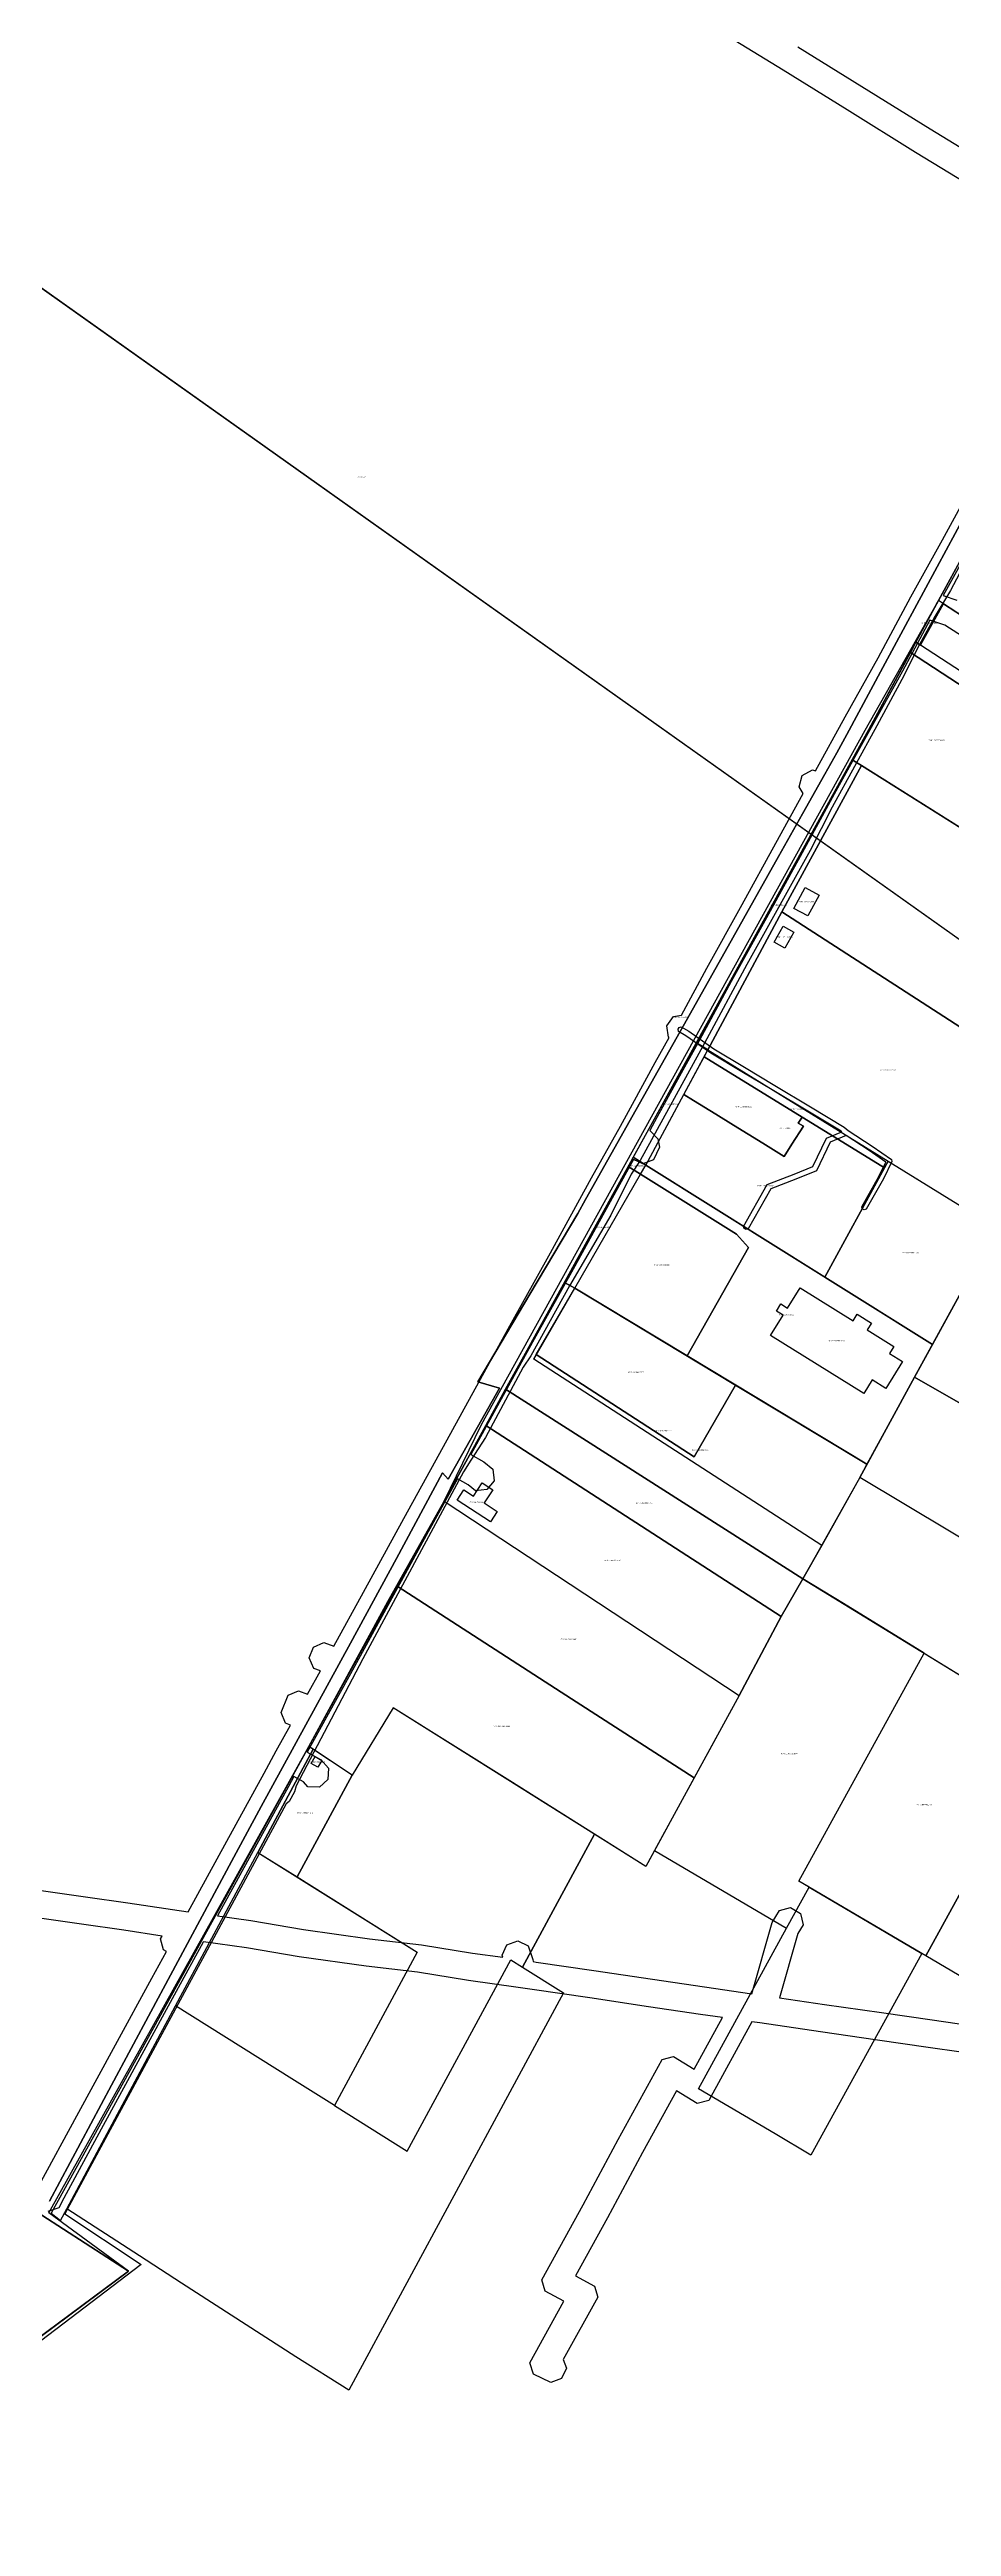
# Model space of a CAD drawing. Extents: x 896 to 2274771, y 652 to 548028.
# Drawn here: x 2230869 to 2231564, y 432375 to 434285 of the extents above; entities that cross this region are included whole.
import ezdxf
from ezdxf.enums import TextEntityAlignment as Align

# ---------------------------------------------------------------- set-up
doc = ezdxf.new("R2010")
doc.units = 0
doc.header["$MEASUREMENT"] = 0
for name, color, linetype in [('B', 254, 'CONTINUOUS'), ('C', 134, 'CONTINUOUS'), ('D', 1, 'CONTINUOUS'), ('LABELS', 254, 'CONTINUOUS'), ('MUNICIPAL', 14, 'CONTINUOUS'), ('P', 94, 'CONTINUOUS'), ('T', 1, 'CONTINUOUS'), ('Z', 30, 'CONTINUOUS')]:
    doc.layers.add(name, color=color, linetype=linetype)

msp = doc.modelspace()

# ---------------------------------------------------------------- linework, layer by layer
at = {"layer": 'B', "linetype": 'Continuous'}
msp.add_lwpolyline([(2230778.72, 432313.22), (2230695.09, 432391.31), (2230709.66, 432403.51), (2230714.95, 432407.94), (2230716.69, 432413.36), (2230782.62, 432462.63), (2230929.79, 432571.91), (2230868.33, 432616.75), (2231068.78, 432976.46), (2231129.63, 433088.11), (2231173.17, 433165.56), (2231201.94, 433224.59), (2231497.99, 433760.02), (2231552.83, 433857.06), (2231621.68, 433982.41), (2231746.94, 434213.83), (2231839.09, 434378.51)], dxfattribs=at)
at = {"layer": 'C', "linetype": 'Continuous'}
msp.add_lwpolyline([(2231068.78, 432976.47), (2230870.14, 432616.66), (2230877.27, 432611), (2230882.06, 432619.9), (2230966.07, 432776.45), (2231029.56, 432894.77), (2231072.2, 432974.2)], close=True, dxfattribs=at)
at = {"layer": 'D', "linetype": 'Continuous'}
for points in [[(2231442.86, 433622.43), (2231451.59, 433638.66), (2231462.36, 433632.8), (2231453.56, 433616.74)], [(2231427.82, 433596.46), (2231434.65, 433608.83), (2231442.9, 433604.26), (2231436.01, 433591.93)], [(2231424.98, 433293.3), (2231434.7, 433308.82), (2231429.44, 433312.03), (2231432.92, 433317.64), (2231438.05, 433314.45), (2231447.77, 433329.94), (2231488.55, 433304.61), (2231491.84, 433309.58), (2231502.67, 433302.83), (2231499.45, 433297.64), (2231520.06, 433284.87), (2231516.73, 433279.47), (2231526.8, 433273.14), (2231513.83, 433252.42), (2231503.37, 433258.96), (2231496.83, 433248.49)], [(2231202.56, 433179.57), (2231210.68, 433174.22), (2231204.05, 433164.14), (2231214.12, 433157.57), (2231208.84, 433149.49), (2231183.2, 433166.23), (2231188.48, 433174.31), (2231195.94, 433169.44)], [(2231202.56, 433179.57), (2231210.68, 433174.22), (2231204.05, 433164.14), (2231214.12, 433157.57), (2231208.84, 433149.49), (2231183.2, 433166.23), (2231188.48, 433174.31), (2231195.94, 433169.44)], [(2231073.79, 432968.62), (2231078.89, 432965.57), (2231075.76, 432960.33), (2231070.66, 432963.38)]]:
    msp.add_lwpolyline(points, close=True, dxfattribs=at)
at = {"layer": 'MUNICIPAL', "linetype": 'Continuous'}
for points in [[(2230868.7, 432625.77), (2230916.67, 432715.16), (2230962.23, 432800.06), (2231009.22, 432887.62), (2231032.1, 432930.25), (2231101.07, 433056.08), (2231136.33, 433121.32), (2231172, 433187.34), (2231176.22, 433182.5), (2231215.95, 433252.64), (2231199.08, 433257.57), (2231239.25, 433325.18), (2231276.17, 433387.26), (2231282.2, 433397.99), (2231321.34, 433467.52), (2231360.86, 433537.77), (2231395.84, 433599.91), (2231431.13, 433662.63), (2231449.6, 433695.44), (2231466.78, 433725.94), (2231476.06, 433742.48), (2231483.68, 433756.58), (2231511.51, 433808.18), (2231553.4, 433885.82), (2231595.11, 433962.89)], [(2231595.11, 433962.89), (2231553.4, 433885.82), (2231511.51, 433808.18), (2231483.68, 433756.58), (2231476.06, 433742.48), (2231466.78, 433725.94), (2231449.6, 433695.44), (2231431.13, 433662.63), (2231395.84, 433599.91), (2231360.86, 433537.77), (2231321.34, 433467.52), (2231282.2, 433397.99), (2231276.17, 433387.26), (2231239.25, 433325.18), (2231199.08, 433257.57), (2231215.95, 433252.64), (2231176.22, 433182.5), (2231172, 433187.34), (2231136.33, 433121.32), (2231101.07, 433056.08), (2231032.1, 432930.25), (2231009.22, 432887.62), (2230962.23, 432800.06), (2230916.67, 432715.16), (2230868.7, 432625.77)], [(2230801.47, 432476.71), (2230929.77, 432571.93), (2230862.99, 432615.12)], [(2230862.99, 432615.12), (2230929.77, 432571.93), (2230801.47, 432476.71)]]:
    msp.add_lwpolyline(points, dxfattribs=at)
at = {"layer": 'P', "linetype": 'Continuous'}
for points in [[(2231585.57, 433916.66), (2231627.66, 433889.44), (2231595.72, 433833.05), (2231558.26, 433857.27), (2231554.35, 433859.8)], [(2231540.58, 433825.54), (2231558.26, 433857.27), (2231554.33, 433859.8), (2231552.84, 433857.06), (2231537.1, 433827.82)], [(2231558.26, 433857.27), (2231787.76, 433708.85), (2231769.34, 433676.7), (2231540.58, 433825.54)], [(2231487.97, 433737.08), (2231495.06, 433732.62), (2231572.01, 433684.28), (2231617.24, 433764.93), (2231532.82, 433819.85), (2231500.81, 433760.38)], [(2231634.27, 433674.46), (2231731.68, 433611.46), (2231753.51, 433648.45), (2231753.23, 433648.61), (2231769.34, 433676.7), (2231540.58, 433825.54), (2231537.1, 433827.81), (2231532.82, 433819.85), (2231617.24, 433764.93), (2231660.33, 433736.89), (2231615.09, 433657.21), (2231621.97, 433652.89)], [(2231367.7, 433518.87), (2231376.62, 433513.37), (2231433.68, 433619.94), (2231495.06, 433732.62), (2231487.97, 433737.08)], [(2231709.53, 433573.94), (2231719.83, 433591.39), (2231495.06, 433732.62), (2231433.68, 433619.94), (2231654.42, 433477.21), (2231665.96, 433498.33)], [(2231433.68, 433619.94), (2231376.62, 433513.37), (2231599.04, 433376.21), (2231623.09, 433420.02), (2231654.38, 433477.19)], [(2231319.09, 433430.67), (2231328.63, 433424.67), (2231328.67, 433424.68), (2231376.62, 433513.37), (2231367.7, 433518.87)], [(2231376.62, 433513.37), (2231515.56, 433427.69), (2231512.69, 433422.44), (2231373.76, 433508.08)], [(2231373.76, 433508.08), (2231449.26, 433461.54), (2231446.31, 433456.99), (2231450.3, 433454.64), (2231441.43, 433440.68), (2231435.49, 433431.35), (2231419.08, 433441.44), (2231396.27, 433455.49), (2231382.67, 433463.88), (2231365.56, 433474.43), (2231358.07, 433479.06)], [(2231328.67, 433424.68), (2231358.07, 433479.06), (2231365.56, 433474.43), (2231382.67, 433463.88), (2231396.27, 433455.49), (2231419.08, 433441.44), (2231435.49, 433431.35), (2231441.43, 433440.68), (2231450.3, 433454.64), (2231446.31, 433456.99), (2231449.26, 433461.54), (2231512.69, 433422.44), (2231466.74, 433338.32)], [(2231315.21, 433423.63), (2231265.9, 433334.17), (2231273.87, 433329.79), (2231324.63, 433417.74)], [(2231324.63, 433417.74), (2231398.62, 433371.46), (2231407.88, 433361.17), (2231360.66, 433277.49), (2231273.87, 433329.79)], [(2231315.21, 433423.63), (2231324.63, 433417.74), (2231328.63, 433424.67), (2231319.09, 433430.67)], [(2231328.63, 433424.67), (2231549.83, 433286.36), (2231535.98, 433261.04), (2231499.26, 433193.97), (2231360.67, 433277.51), (2231407.88, 433361.17), (2231398.62, 433371.46), (2231324.63, 433417.74)], [(2231515.56, 433427.69), (2231599.04, 433376.21), (2231580.63, 433342.56), (2231549.83, 433286.36), (2231466.74, 433338.32), (2231512.69, 433422.44)], [(2231535.98, 433261.04), (2231580.63, 433342.56), (2231790.23, 433215.75), (2231781.39, 433200.28), (2231747.26, 433140.25)], [(2231220.53, 433251.77), (2231449.85, 433105.58), (2231449.91, 433105.68), (2231464.37, 433131.47), (2231242.27, 433275.09), (2231273.87, 433329.79), (2231265.9, 433334.17), (2231235.8, 433279.56)], [(2231244.27, 433278.56), (2231273.87, 433329.79), (2231397.99, 433254.99), (2231366.1, 433199.78)], [(2231244.27, 433278.56), (2231366.1, 433199.78), (2231397.99, 433254.99), (2231499.24, 433193.98), (2231493.72, 433183.85), (2231464.37, 433131.47), (2231242.27, 433275.09)], [(2231493.72, 433183.85), (2231535.98, 433261.04), (2231747.26, 433140.25), (2231738.39, 433124.71), (2231701.31, 433059.54)], [(2231205.25, 433223.97), (2231433.13, 433076.62), (2231449.85, 433105.58), (2231220.53, 433251.77)], [(2231205.25, 433223.97), (2231173.18, 433165.57), (2231400.71, 433015.62), (2231433.13, 433076.62)], [(2231493.72, 433183.85), (2231449.91, 433105.68), (2231655.77, 432979.53), (2231696.43, 433050.94), (2231701.31, 433059.54)], [(2231173.18, 433165.57), (2231400.72, 433015.62), (2231366.09, 432952.24), (2231263.51, 433018.37), (2231136.95, 433099.95)], [(2231366.09, 432952.24), (2231328.8, 432883.99), (2231133.99, 433006.27), (2231102.12, 432954.36), (2231068.77, 432976.47), (2231136.95, 433099.95), (2231263.51, 433018.37)], [(2231449.91, 433105.68), (2231433.13, 433076.62), (2231400.71, 433015.62), (2231335.46, 432896.15), (2231437.27, 432836.23), (2231454.68, 432867.89), (2231446.81, 432872.52), (2231543.41, 433048.37), (2231481.19, 433086.51)], [(2231543.42, 433048.37), (2231640.31, 432989), (2231544.68, 432814.92), (2231446.81, 432872.52)], [(2231059.77, 432875.81), (2231152.37, 432817.7), (2231088.54, 432699.58), (2231144.68, 432664.34), (2231224.64, 432811.81), (2231233.55, 432806.23), (2231289.19, 432908.85), (2231223.81, 432949.88), (2231133.98, 433006.27), (2231102.13, 432954.36)], [(2231029.56, 432894.77), (2231059.77, 432875.81), (2231102.13, 432954.36), (2231072.2, 432974.2)], [(2231640.31, 432989), (2231655.76, 432979.53), (2231738.24, 432929.13), (2231643.55, 432756.76), (2231544.68, 432814.92)], [(2230966.07, 432776.45), (2231029.56, 432894.77), (2231152.37, 432817.7), (2231088.53, 432699.57), (2231055.78, 432720.14)], [(2231369.28, 432712.44), (2231437.27, 432836.23), (2231454.68, 432867.89), (2231541.5, 432816.8), (2231456.11, 432661.36), (2231428.43, 432677.64)]]:
    msp.add_lwpolyline(points, close=True, dxfattribs=at)
at = {"layer": 'T', "linetype": 'Continuous'}
msp.add_lwpolyline([(2231591.92, 433920.99), (2231563.62, 433867.7), (2231551.52, 433847.54), (2231539.47, 433825.38), (2231526.26, 433799.04), (2231506.88, 433763.19), (2231472.33, 433700.46), (2231455.55, 433667.23), (2231406.55, 433579.16), (2231374, 433518.61), (2231324.41, 433428.12), (2231317.34, 433417.68), (2231301.67, 433386.12), (2231269.98, 433331.46), (2231240.07, 433277.68), (2231234.15, 433268.79), (2231205.08, 433214.7), (2231193.65, 433197.14), (2231188.12, 433188.09), (2231110.56, 433043.85), (2231059.02, 432945.98), (2231057.77, 432941.31), (2231053.72, 432934.06), (2231051.3, 432932.19), (2230880.73, 432616.19), (2230939.63, 432576.93), (2230741.9, 432426.61)], dxfattribs=at)
at = {"layer": 'Z', "linetype": 'Continuous'}
for points in [[(2228883.67, 435504.94), (2245195.5, 423932.21)], [(2228883.67, 435504.94), (2245195.5, 423932.21)], [(2228883.67, 435504.94), (2245194.76, 423931.95)], [(2231581.87, 434177.81), (2231536.77, 434205.44), (2231484.05, 434238.13), (2231434.64, 434268.67), (2231392.96, 434294.29)], [(2231445.87, 434286.89), (2231495.31, 434256.32), (2231548, 434223.66), (2231593.07, 434196.05)], [(2230851.61, 432866.93), (2230896.52, 432860.49), (2230929.12, 432855.84), (2230975.64, 432849.01), (2231005.67, 432903.37), (2231034.29, 432955.71), (2231043.74, 432972.99), (2231054.69, 432992.87), (2231050.79, 432994.45), (2231047.36, 433002.63), (2231052.8, 433015.96), (2231060.97, 433019.4), (2231067.76, 433016.62), (2231077.72, 433034.75), (2231072.76, 433036.64), (2231069.13, 433044.73), (2231072.29, 433053.01), (2231080.38, 433056.64), (2231088.12, 433053.69), (2231111, 433095.37), (2231142.2, 433152.08), (2231169.8, 433202.44), (2231197.21, 433252.13), (2231223.94, 433300.75), (2231255.13, 433357.02), (2231286.91, 433414.73), (2231309.13, 433454.66), (2231318.36, 433471.6), (2231336.02, 433503.62), (2231346.77, 433522.97), (2231346.32, 433523.29), (2231344.86, 433532.03), (2231350, 433539.25), (2231356.28, 433540.3), (2231375.85, 433576.43), (2231403.07, 433625.53), (2231429.03, 433672.75), (2231449.96, 433711.16), (2231447.02, 433716.38), (2231449.42, 433724.92), (2231457.15, 433729.26), (2231459.52, 433728.59), (2231482.5, 433770.11), (2231507.82, 433815.73), (2231533.11, 433862.76), (2231557.43, 433906.67), (2231583.62, 433954.3)], [(2231580.63, 433342.56), (2231549.83, 433286.36), (2231535.98, 433261.04), (2231493.72, 433183.85), (2231464.37, 433131.47), (2231449.91, 433105.68), (2231433.13, 433076.62), (2231400.71, 433015.62), (2231335.46, 432896.15), (2231328.8, 432883.99), (2231289.19, 432908.85), (2231233.55, 432806.23), (2231265.23, 432786.37), (2231099.59, 432480.16), (2231058.75, 432505.79), (2230970.67, 432562.66), (2230938.3, 432583.58), (2230882.06, 432619.9), (2230966.07, 432776.45), (2231029.56, 432894.77), (2231072.2, 432974.2), (2231068.78, 432976.47), (2231173.18, 433165.57), (2231205.25, 433223.97), (2231220.53, 433251.77), (2231235.8, 433279.56), (2231500.81, 433760.38), (2231552.84, 433857.06), (2231554.33, 433859.78), (2231585.57, 433916.66)], [(2231571.02, 433887.02), (2231558.11, 433863.73), (2231568.6, 433860.25)], [(2231601.5, 433813.81), (2231559.33, 433840.78), (2231547.67, 433844.65), (2231526.6, 433805.46), (2231501.22, 433759.73), (2231473.96, 433710.5), (2231447.8, 433662.48), (2231421.81, 433615.19), (2231394.62, 433566.15), (2231370.15, 433520.98), (2231354.74, 433493.26), (2231337.13, 433461.32), (2231331.71, 433451.37), (2231338.04, 433444.99), (2231339.2, 433438.4), (2231334.77, 433428.76), (2231326.46, 433425.69), (2231319.32, 433428.97), (2231305.63, 433404.37), (2231273.87, 433346.67), (2231242.67, 433290.4), (2231215.95, 433241.81), (2231193.7, 433201.45), (2231203.9, 433195.78), (2231210.8, 433190.14), (2231211.68, 433181.32), (2231206.06, 433174.46), (2231197.24, 433173.58), (2231191.83, 433178.01), (2231183.39, 433182.7), (2231160.96, 433141.78), (2231129.76, 433085.06), (2231100.87, 433032.45), (2231082.44, 432998.9), (2231067.61, 432971.97), (2231077.72, 432966.3), (2231077.98, 432966.29), (2231083.95, 432959.73), (2231083.53, 432950.88), (2231076.98, 432944.91), (2231068.12, 432945.33), (2231064.74, 432949.04), (2231057.32, 432953.21), (2231053.06, 432945.44), (2231024.42, 432893.05), (2230998.34, 432845.94), (2231024.12, 432842.19), (2231064.7, 432835.29), (2231115.66, 432828.22), (2231155.6, 432823.5), (2231195.12, 432817.09), (2231218.4, 432813.9), (2231217.82, 432815.53), (2231221.65, 432823.53), (2231230.01, 432826.48), (2231238, 432822.66), (2231241.67, 432812.26), (2231241.83, 432810.52), (2231244.16, 432810.15), (2231288.61, 432803.67), (2231333.86, 432796.93), (2231374.05, 432791.04), (2231410.47, 432785.66), (2231426.27, 432840.71), (2231431.81, 432849.98), (2231440.41, 432852.15), (2231448.02, 432847.6), (2231450.18, 432839), (2231446.07, 432832.12), (2231431.88, 432782.63), (2231466.51, 432777.59), (2231510.51, 432771.23), (2231549.64, 432765.61), (2231600.5, 432758.29)], [(2230860.89, 432638.15), (2230889.86, 432691.59), (2230919.68, 432746.28), (2230947.75, 432797.76), (2230958.98, 432818.26), (2230956.75, 432819.53), (2230954.39, 432828.07), (2230955.65, 432830.28), (2230926.04, 432834.66), (2230893.49, 432839.31), (2230848.59, 432845.74)], [(2231597.5, 432737.1), (2231546.59, 432744.43), (2231507.45, 432750.05), (2231463.44, 432756.41), (2231416.67, 432763.22), (2231410.4, 432764.07), (2231377.22, 432703.55), (2231368.37, 432701.21), (2231352.44, 432710.95), (2231326.24, 432663.24), (2231299.23, 432612.87), (2231274.58, 432568.2), (2231289.15, 432560.37), (2231291.67, 432551.79), (2231265.08, 432503.78), (2231267.46, 432497.19), (2231263.7, 432489.17), (2231255.36, 432486.16), (2231242.06, 432492.39), (2231239.2, 432501.23), (2231265.54, 432548.77), (2231250.99, 432556.58), (2231248.46, 432565.15), (2231280.43, 432623.09), (2231307.43, 432673.45), (2231341.29, 432735.09), (2231350.14, 432737.44), (2231366.08, 432727.69), (2231387.89, 432767.33), (2231370.92, 432769.87), (2231330.73, 432775.76), (2231285.49, 432782.5), (2231240.95, 432788.99), (2231230.34, 432790.67), (2231191.96, 432795.92), (2231152.63, 432802.3), (2231112.93, 432806.99), (2231061.43, 432814.14), (2231020.79, 432821.05), (2230987.57, 432825.88), (2230987.39, 432825.54), (2230966.52, 432787.5), (2230938.47, 432736.03), (2230908.66, 432681.37), (2230879.82, 432628.17), (2230875.96, 432620.63), (2230867.52, 432617.92)]]:
    msp.add_lwpolyline(points, dxfattribs=at)
msp.add_lwpolyline([(2231508.56, 433415.8), (2231513.89, 433426.99), (2231501.06, 433435.97), (2231483.36, 433447.41), (2231470.98, 433442.3), (2231460.38, 433420.33), (2231444.55, 433413.82), (2231425.15, 433406.36), (2231407.64, 433375.44), (2231406.05, 433375), (2231404.6, 433375.81), (2231404.16, 433377.41), (2231422.38, 433409.58), (2231443.07, 433417.53), (2231457.44, 433423.44), (2231468.04, 433445.42), (2231479.81, 433450.27), (2231479.37, 433450.66), (2231453.66, 433466.13), (2231426.19, 433482.58), (2231402.87, 433496.59), (2231378.99, 433510.92), (2231359.62, 433524.41), (2231354.01, 433527.73), (2231353.59, 433529.33), (2231354.44, 433530.76), (2231356.04, 433531.17), (2231361.78, 433527.78), (2231381.16, 433514.28), (2231404.93, 433500.02), (2231428.25, 433486.01), (2231455.72, 433469.56), (2231481.73, 433453.9), (2231484.77, 433451.26), (2231503.29, 433439.28), (2231518.17, 433428.88), (2231518.55, 433427.46), (2231512.1, 433413.94), (2231498.7, 433390.54), (2231497.1, 433390.11), (2231495.66, 433390.93), (2231495.22, 433392.53)], close=True, dxfattribs=at)

# ---------------------------------------------------------------- texts
at = {"layer": 'LABELS'}
for s, p in [('47:07-6.250', (2231109.88, 433954.77)), ('47:07:1047002:1084', (2231547.68, 433842.67)), ('47:07:1047002:1115', (2231552.605, 433752.065)), ('47:07:1047002:1111', (2231431.38, 433625.225)), ('47:07:1047002:2934', (2231452.61, 433627.7)), ('47:07:1047002:2816', (2231435.36, 433600.38)), ('47:07:1047002:2458', (2231355.7, 433538.625)), ('47:07:1047002:241', (2231515.5, 433498.075)), ('47:07:1047002:1110', (2231347.855, 433471.77)), ('47:07:1047002:1931', (2231404.185, 433469.715)), ('47:07-6.2335', (2231436.07, 433453.085)), ('47:07:1047002:1054', (2231444.66, 433467.905)), ('47:07:1047002:1109', (2231321.92, 433424.205)), ('47:07:1047002:1930', (2231420.68, 433408.69)), ('47:07:1047002:1709', (2231295.265, 433376.71)), ('47:07:1047002:1056', (2231532.89, 433357.025)), ('47:07:1047002:900', (2231340.875, 433347.615)), ('47:07:1047002:899', (2231437.23, 433309.32)), ('47:07:1047002:2500', (2231475.89, 433289.215)), ('47:07:1047002:3208', (2231321.13, 433264.785)), ('47:07:1047002:1711', (2231342.45, 433219.875)), ('47:07:1047002:3209', (2231370.755, 433205.015)), ('47:07:1047002:3019', (2231198.66, 433164.53)), ('47:07:1047002:3019', (2231198.66, 433164.53)), ('47:07:1047002:1710', (2231327.55, 433164.195)), ('47:07:1047002:1943', (2231303.155, 433119.795)), ('47:07:1047002:2337', (2231268.835, 433058.905)), ('47:07:1047002:2338', (2231217.43, 432991.97)), ('47:07:1047002:3156', (2231074.775, 432964.475)), ('47:07:1047002:1944', (2231439.435, 432970.955)), ('47:07:1047002:1414', (2231065.845, 432925.005)), ('47:07:1047002:679', (2231543.56, 432931.645))]:
    msp.add_text(s, height=1, dxfattribs=at).set_placement(p, align=Align.MIDDLE_CENTER)

doc.saveas('drawing.dxf')
